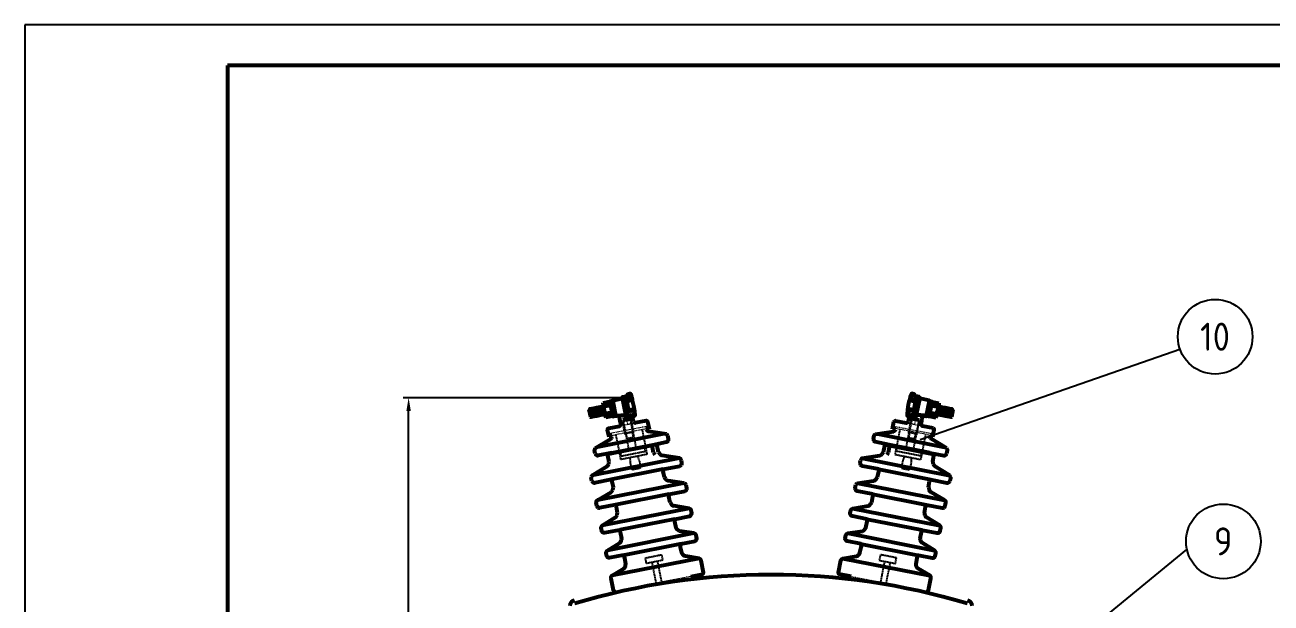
# Model space of a CAD drawing. Header units: millimetres. Extents: x 119255 to 140443, y -8485 to -5380.
# Drawn here: x 132410 to 133797, y -6449 to -5806 of the extents above; entities that cross this region are included whole.
import ezdxf
from ezdxf.enums import TextEntityAlignment as Align

# ---------------------------------------------------------------- set-up
doc = ezdxf.new("R2010")
doc.units = ezdxf.units.MM
doc.header["$LTSCALE"] = 3
doc.linetypes.add('CENTER', pattern=[2, 1.25, -0.25, 0.25, -0.25])
doc.linetypes.add('HIDDEN', pattern=[0.375, 0.25, -0.125])
for name, color, linetype in [('A', 3, 'Continuous'), ('D', 11, 'HIDDEN'), ('S', 254, 'Continuous')]:
    doc.layers.add(name, color=color, linetype=linetype)
for name, color, linetype, lineweight in [('图层1', 1, 'CENTER', 13), ('标注、文本', 3, 'Continuous', 25), ('粗实线', 4, 'Continuous', 53)]:
    doc.layers.add(name, color=color, linetype=linetype, lineweight=lineweight)
doc.styles.add('ST_WIN', font='isocp2.shx', dxfattribs={"bigfont": 'hzdxfst.shx'})
doc.styles.add('TH_GBDIM', font='romans.shx', dxfattribs={"width": 0.8, "bigfont": 'gbcbig.shx'})
doc.dimstyles.new('TH_GBDIM1', dxfattribs={"dimscale": 3, "dimtxt": 3.5, "dimasz": 2.5, "dimexe": 2, "dimexo": 0, "dimgap": 1.5, "dimtad": 1, "dimdec": 1, "dimzin": 0, "dimdsep": 46, "dimtxsty": 'TH_GBDIM', "dimcen": 2.5, "dimclrd": 3, "dimclre": 256, "dimclrt": 2, "dimadec": 0, "dimazin": 0, "dimtfac": 0.714286, "dimtdec": 1, "dimtmove": 0, "dimatfit": 3, "dimfxl": 0, "dimtzin": 0, "dimlwd": -1, "dimlwe": -1, "dimarcsym": 0})

# ---------------------------------------------------------------- blocks, each defined once
blk = doc.blocks.new('*D41')
at = {"layer": 'Defpoints', "color": 0}
for p in [(132837.2, -6220.7), (133074.3, -6220.7), (132995.1, -7315.6)]:
    blk.add_point(p, dxfattribs=at)
at = {"layer": '标注、文本'}
for p, q in [((133074.3, -6220.7), (132831.2, -6220.7)), ((132995.1, -7315.6), (132831.2, -7315.6))]:
    blk.add_line(p, q, dxfattribs=at)
at = {"layer": '标注、文本', "color": 3}
blk.add_line((132837.2, -7300.6), (132837.2, -6235.7), dxfattribs=at)
for points in [[(132834.7, -6235.7), (132839.7, -6235.7), (132837.2, -6220.7)], [(132834.7, -7300.6), (132839.7, -7300.6), (132837.2, -7315.6)]]:
    blk.add_solid(points, dxfattribs=at)
at = {"layer": '标注、文本', "color": 2, "insert": (132822.2, -6768.2), "char_height": 21, "attachment_point": 5, "rotation": 90, "style": 'TH_GBDIM'}
blk.add_mtext('1190', dxfattribs=at)

msp = doc.modelspace()

# ---------------------------------------------------------------- linework, layer by layer
at = {"layer": 'A'}
msp.add_line((133406.84, -6267.28), (133695.88, -6166.53), dxfattribs=at)
for centre in [(133735.14, -6152.84), (133744.27, -6380.7)]:
    msp.add_circle(centre, 41.58, dxfattribs=at)
at = {"layer": 'D'}
for p, q in [((133076.16, -6246.86), (133081.99, -6277.54)), ((133083.93, -6245.33), (133086.52, -6258.47)), ((133097.03, -6255.94), (133102.53, -6283.83)), ((133384.15, -6255.94), (133378.65, -6283.83)), ((133397.25, -6245.33), (133394.66, -6258.47)), ((133405.02, -6246.86), (133399.19, -6277.54)), ((133073.61, -6289.54), (133068.1, -6261.64)), ((133079.32, -6259.89), (133077.99, -6260.15)), ((133080.6, -6266.41), (133079.32, -6259.89)), ((133087.27, -6265.09), (133080.6, -6266.41)), ((133086.52, -6258.47), (133085.98, -6258.57)), ((133085.98, -6258.57), (133087.27, -6265.09)), ((133086.52, -6258.47), (133086.77, -6258.42)), ((133086.77, -6258.42), (133090.22, -6275.92)), ((133394.41, -6258.42), (133390.96, -6275.92)), ((133395.2, -6258.57), (133393.91, -6265.09)), ((133393.91, -6265.09), (133400.58, -6266.41)), ((133394.66, -6258.47), (133394.41, -6258.42)), ((133394.66, -6258.47), (133395.2, -6258.57)), ((133400.58, -6266.41), (133401.86, -6259.89)), ((133401.86, -6259.89), (133403.19, -6260.15)), ((133407.58, -6289.54), (133413.08, -6261.64)), ((133102.53, -6283.83), (133073.61, -6289.54)), ((133378.65, -6283.83), (133407.58, -6289.54)), ((133107.98, -6404.11), (133112.56, -6427.3)), ((133114.13, -6402.9), (133118.7, -6426.08)), ((133367.05, -6402.9), (133362.48, -6426.08)), ((133367.05, -6402.9), (133362.48, -6426.08)), ((133373.2, -6404.11), (133368.62, -6427.3)), ((133373.2, -6404.11), (133368.62, -6427.3))]:
    msp.add_line(p, q, dxfattribs=at)
for points in [[(133079.31, -6242.29), (133075.84, -6245.35), (133076.16, -6246.86), (133083.93, -6245.33), (133083.63, -6243.81), (133083.93, -6245.33), (133084.72, -6245.17), (133087.31, -6258.31), (133088.25, -6258.94), (133077.36, -6261.09), (133077.99, -6260.15), (133075.4, -6247.01), (133076.16, -6246.86)], [(133401.87, -6242.29), (133405.34, -6245.35), (133405.02, -6246.86), (133397.25, -6245.33), (133397.55, -6243.81), (133397.25, -6245.33), (133396.46, -6245.17), (133393.87, -6258.31), (133392.93, -6258.94), (133403.82, -6261.09), (133403.19, -6260.15), (133405.78, -6247.01), (133405.02, -6246.86)], [(133092.33, -6285.84), (133092.55, -6286.97), (133094.1, -6291.45), (133094.72, -6294.59), (133094.98, -6297.19), (133094.99, -6299.32), (133086.46, -6301.01), (133085.31, -6298.02), (133084.51, -6294.97), (133084.07, -6291.32), (133084.02, -6288.65), (133083.8, -6287.52)], [(133388.85, -6285.84), (133388.63, -6286.97), (133387.08, -6291.45), (133386.46, -6294.59), (133386.2, -6297.19), (133386.19, -6299.32), (133394.72, -6301.01), (133395.87, -6298.02), (133396.67, -6294.97), (133397.11, -6291.32), (133397.16, -6288.65), (133397.38, -6287.52)]]:
    msp.add_lwpolyline(points, dxfattribs=at)
for points in [[(133091.84, -6277.13), (133080.81, -6279.3), (133073.6, -6280.73, 0.2828752), (133073.04, -6281.24, 0.1118496), (133073.02, -6281.66), (133073.8, -6285.63), (133100.86, -6280.29), (133100.08, -6276.32, 0.4142136), (133099.14, -6275.69), (133091.76, -6277.12)], [(133389.35, -6277.13), (133400.38, -6279.3), (133407.58, -6280.73, -0.2828752), (133408.14, -6281.24, -0.1118496), (133408.16, -6281.66), (133407.38, -6285.63), (133380.32, -6280.29), (133381.1, -6276.32, -0.4142136), (133382.04, -6275.69), (133389.42, -6277.12)]]:
    msp.add_lwpolyline(points, format="xyb", dxfattribs=at)
for points in [[(133118.78, -6395.51), (133120.01, -6401.74), (133102.07, -6405.28), (133100.84, -6399.05)], [(133362.4, -6395.51), (133361.17, -6401.74), (133379.11, -6405.28), (133380.34, -6399.05)], [(133362.4, -6395.51), (133361.17, -6401.74), (133379.11, -6405.28), (133380.34, -6399.05)]]:
    msp.add_lwpolyline(points, close=True, dxfattribs=at)
for centre, start, end in [((133080.52, -6277.83), 281.16, 11.16), ((133091.69, -6275.63), 191.16, 281.16), ((133389.49, -6275.63), 258.84, 348.84), ((133400.67, -6277.83), 168.84, 258.84)]:
    msp.add_arc(centre, 1.5, start, end, dxfattribs=at)
at = {"layer": '图层1'}
for p, q in [((133079.31, -6242.29), (133080.94, -6250.55)), ((133401.87, -6242.29), (133400.24, -6250.55)), ((133102.39, -6252.68), (133061.87, -6260.53)), ((133063.1, -6262.63), (133102.03, -6254.95)), ((133089.96, -6248.77), (133071.92, -6252.33)), ((133080.94, -6250.55), (133089.96, -6248.77)), ((133102.03, -6254.95), (133101.61, -6252.83)), ((133103.05, -6256.02), (133102.39, -6252.68)), ((133378.13, -6256.02), (133378.79, -6252.68)), ((133378.79, -6252.68), (133419.31, -6260.53)), ((133379.15, -6254.95), (133379.57, -6252.83)), ((133418.08, -6262.63), (133379.15, -6254.95)), ((133400.24, -6250.55), (133391.22, -6248.77)), ((133391.22, -6248.77), (133409.26, -6252.33)), ((133061.87, -6260.53), (133062.56, -6264.01)), ((133062.66, -6260.37), (133063.1, -6262.63)), ((133418.52, -6260.37), (133418.08, -6262.63)), ((133419.31, -6260.53), (133418.62, -6264.01)), ((133347.46, -6355.84), (133408.49, -6367.91)), ((133340.15, -6383.39), (133403.72, -6395.93)), ((133151.29, -6419.65), (133066.69, -6436.36)), ((133329.89, -6419.65), (133414.49, -6436.36)), ((133329.89, -6419.65), (133414.49, -6436.36))]:
    msp.add_line(p, q, dxfattribs=at)
at = {"layer": '标注、文本'}
for p, q in [((132410.04, -5805.74), (132410.04, -8485.13)), ((136199.07, -5805.74), (132410.04, -5805.74)), ((133514.81, -6544.57), (133703.69, -6389.77))]:
    msp.add_line(p, q, dxfattribs=at)
at = {"layer": '粗实线'}
for p, q in [((132635.58, -5850.84), (132635.58, -8440.02)), ((136153.97, -5850.84), (132635.58, -5850.84))]:
    msp.add_line(p, q, dxfattribs=at)
at = {"layer": '粗实线', "ltscale": 2}
for p, q in [((133053.78, -6226.75), (133053.6, -6228.41)), ((133053.6, -6228.41), (133054.57, -6230.72)), ((133060.99, -6225.33), (133053.78, -6226.75)), ((133075.01, -6221.03), (133078.78, -6239.59)), ((133406.17, -6221.03), (133402.4, -6239.59)), ((133420.19, -6225.33), (133427.4, -6226.75)), ((133427.58, -6228.41), (133426.61, -6230.72)), ((133427.4, -6226.75), (133427.58, -6228.41)), ((133038.02, -6233.83), (133039.63, -6242.02)), ((133038.54, -6234.19), (133040.78, -6241.47)), ((133039.17, -6233.29), (133041.69, -6242.07)), ((133040.06, -6233.89), (133042.31, -6241.13)), ((133040.69, -6232.95), (133043.25, -6241.76)), ((133041.63, -6233.58), (133043.83, -6240.83)), ((133042.19, -6232.68), (133044.78, -6241.46)), ((133043.15, -6233.28), (133045.4, -6240.52)), ((133043.78, -6232.34), (133046.34, -6241.15)), ((133044.72, -6232.97), (133046.92, -6240.22)), ((133045.31, -6232.04), (133047.96, -6240.79)), ((133046.24, -6232.67), (133048.47, -6239.92)), ((133046.87, -6231.73), (133049.43, -6240.54)), ((133047.81, -6232.36), (133050.01, -6239.62)), ((133048.43, -6231.46), (133050.96, -6240.24)), ((133049.33, -6232.06), (133051.57, -6239.31)), ((133049.96, -6231.12), (133052.51, -6239.94)), ((133053.09, -6239.01), (133050.9, -6231.75)), ((133051.48, -6230.82), (133054.03, -6239.64)), ((133052.42, -6231.45), (133054.66, -6238.7)), ((133053.08, -6230.5), (133055.6, -6239.33)), ((133061.77, -6229.3), (133054.57, -6230.72)), ((133063.35, -6237.29), (133056.14, -6238.71)), ((133064.13, -6241.26), (133056.93, -6242.68)), ((133062.82, -6232.04), (133065.58, -6233.89)), ((133078.78, -6239.59), (133079.19, -6240.38)), ((133080.4, -6230.79), (133081.7, -6237.39)), ((133081.7, -6237.39), (133081.39, -6235.82)), ((133081.39, -6235.82), (133081.39, -6235.82)), ((133400.78, -6230.79), (133399.48, -6237.39)), ((133399.48, -6237.39), (133399.79, -6235.82)), ((133399.79, -6235.82), (133399.79, -6235.82)), ((133402.4, -6239.59), (133401.99, -6240.38)), ((133418.36, -6232.04), (133415.6, -6233.89)), ((133417.05, -6241.26), (133424.25, -6242.68)), ((133417.83, -6237.29), (133425.04, -6238.71)), ((133419.41, -6229.3), (133426.61, -6230.72)), ((133428.1, -6230.5), (133425.58, -6239.33)), ((133428.76, -6231.45), (133426.52, -6238.7)), ((133429.7, -6230.82), (133427.15, -6239.64)), ((133428.09, -6239.01), (133430.28, -6231.75)), ((133431.22, -6231.12), (133428.67, -6239.94)), ((133431.85, -6232.06), (133429.61, -6239.31)), ((133432.75, -6231.46), (133430.22, -6240.24)), ((133433.37, -6232.36), (133431.17, -6239.62)), ((133434.31, -6231.73), (133431.75, -6240.54)), ((133434.94, -6232.67), (133432.71, -6239.92)), ((133435.87, -6232.04), (133433.22, -6240.79)), ((133436.46, -6232.97), (133434.26, -6240.22)), ((133437.4, -6232.34), (133434.84, -6241.15)), ((133438.03, -6233.28), (133435.78, -6240.52)), ((133438.99, -6232.68), (133436.4, -6241.46)), ((133439.55, -6233.58), (133437.35, -6240.83)), ((133440.49, -6232.95), (133437.93, -6241.76)), ((133441.12, -6233.89), (133438.87, -6241.13)), ((133442.01, -6233.29), (133439.49, -6242.07)), ((133442.64, -6234.19), (133440.4, -6241.47)), ((133443.16, -6233.83), (133441.55, -6242.02)), ((133060.35, -6264.44), (133058.8, -6256.55)), ((133060.06, -6254.67), (133071.92, -6252.33)), ((133072.77, -6246.33), (133072.45, -6244.7)), ((133073.49, -6249.98), (133072.77, -6246.33)), ((133087.56, -6247.21), (133086.84, -6243.56)), ((133101.77, -6246.44), (133089.91, -6248.78)), ((133101.79, -6256.27), (133105.21, -6255.59)), ((133105.21, -6255.59), (133103.65, -6247.7)), ((133375.97, -6255.59), (133377.53, -6247.7)), ((133379.39, -6256.27), (133375.97, -6255.59)), ((133379.41, -6246.44), (133391.27, -6248.78)), ((133393.62, -6247.21), (133394.34, -6243.56)), ((133407.69, -6249.98), (133408.41, -6246.33)), ((133408.41, -6246.33), (133408.73, -6244.7)), ((133421.12, -6254.67), (133409.26, -6252.33)), ((133420.83, -6264.44), (133422.38, -6256.55)), ((133045.01, -6277.04), (133062.19, -6266.53)), ((133121.49, -6260.99), (133047.34, -6275.62)), ((133063.77, -6263.77), (133060.35, -6264.44)), ((133124.18, -6261.43), (133104.3, -6258.22)), ((133108.91, -6273.05), (133124.39, -6269.94)), ((133126.59, -6266.66), (133125.82, -6262.99)), ((133354.59, -6266.66), (133355.36, -6262.99)), ((133372.27, -6273.05), (133356.79, -6269.94)), ((133357, -6261.43), (133376.88, -6258.22)), ((133359.69, -6260.99), (133433.84, -6275.62)), ((133417.41, -6263.77), (133420.83, -6264.44)), ((133436.17, -6277.04), (133418.99, -6266.53)), ((133044.77, -6282.8), (133044.1, -6279.11)), ((133063.56, -6281.99), (133048.06, -6285)), ((133113.97, -6272.75), (133057.79, -6283.86)), ((133063.56, -6281.99), (133109.01, -6273.03)), ((133109.82, -6281.86), (133108.55, -6275.89)), ((133115.43, -6281.22), (133113.98, -6274.22)), ((133365.75, -6281.22), (133367.2, -6274.22)), ((133367.21, -6272.75), (133423.39, -6283.86)), ((133371.36, -6281.86), (133372.63, -6275.89)), ((133417.62, -6281.99), (133372.18, -6273.03)), ((133417.62, -6281.99), (133433.12, -6285)), ((133436.41, -6282.8), (133437.08, -6279.11)), ((133138.96, -6288.19), (133041.36, -6307.45)), ((133041.36, -6307.45), (133058.34, -6296.97)), ((133060.48, -6292.06), (133059.17, -6285.04)), ((133138.96, -6288.19), (133119.28, -6284.94)), ((133120.55, -6300.43), (133138.83, -6296.82)), ((133141.4, -6293.3), (133140.85, -6290.52)), ((133339.78, -6293.3), (133340.33, -6290.52)), ((133342.22, -6288.19), (133361.9, -6284.94)), ((133342.22, -6288.19), (133439.82, -6307.45)), ((133360.63, -6300.43), (133342.35, -6296.82)), ((133420.7, -6292.06), (133422.01, -6285.04)), ((133439.82, -6307.45), (133422.84, -6296.97)), ((133041.05, -6313.1), (133040.5, -6310.31)), ((133063.05, -6311.77), (133044.76, -6315.38)), ((133120.55, -6300.43), (133062.76, -6311.86)), ((133121.94, -6309.27), (133120.56, -6302.82)), ((133359.24, -6309.27), (133360.62, -6302.82)), ((133360.63, -6300.43), (133418.42, -6311.86)), ((133418.14, -6311.77), (133436.42, -6315.38)), ((133440.13, -6313.1), (133440.68, -6310.31)), ((133143.71, -6315.88), (133047.48, -6334.86)), ((133047.48, -6334.86), (133062.54, -6325.73)), ((133065.12, -6320.48), (133063.94, -6313.99)), ((133143.71, -6315.88), (133126.32, -6313.15)), ((133127.13, -6328.11), (133144.68, -6324.63)), ((133146.88, -6321.36), (133146.11, -6317.7)), ((133334.3, -6321.36), (133335.07, -6317.7)), ((133354.05, -6328.11), (133336.5, -6324.63)), ((133337.47, -6315.88), (133354.86, -6313.15)), ((133337.47, -6315.88), (133433.7, -6334.86)), ((133416.06, -6320.48), (133417.24, -6313.99)), ((133433.7, -6334.86), (133418.64, -6325.73)), ((133046.63, -6341.14), (133045.96, -6337.45)), ((133067.47, -6339.88), (133049.91, -6343.32)), ((133127.13, -6328.11), (133067.55, -6339.88)), ((133128.45, -6337.38), (133127.06, -6330.88)), ((133352.73, -6337.38), (133354.12, -6330.88)), ((133354.05, -6328.11), (133413.63, -6339.88)), ((133413.71, -6339.88), (133431.27, -6343.32)), ((133434.55, -6341.14), (133435.22, -6337.45)), ((133149.6, -6343.92), (133052.69, -6363.04)), ((133069.77, -6348.95), (133068.58, -6342.41)), ((133331.58, -6343.92), (133428.49, -6363.04)), ((133331.58, -6343.92), (133428.49, -6363.04)), ((133411.41, -6348.95), (133412.6, -6342.41)), ((133133.72, -6355.84), (133072.69, -6367.91)), ((133347.46, -6355.84), (133408.49, -6367.91)), ((133154.73, -6371.71), (133058.5, -6390.7)), ((133326.45, -6371.71), (133422.68, -6390.7)), ((133326.45, -6371.71), (133422.68, -6390.7)), ((133141.03, -6383.39), (133077.46, -6395.93)), ((133340.15, -6383.39), (133403.72, -6395.93)), ((133160.61, -6399.71), (133063.69, -6418.83)), ((133320.57, -6399.71), (133417.49, -6418.83)), ((133320.57, -6399.71), (133417.49, -6418.83))]:
    msp.add_line(p, q, dxfattribs=at)
for points in [[(133063.94, -6224.29), (133061.39, -6224.79), (133064.71, -6241.6), (133067.25, -6241.05)], [(133417.24, -6224.29), (133419.79, -6224.79), (133416.47, -6241.6), (133413.93, -6241.05)], [(133079.19, -6241.7), (133079.31, -6242.29), (133083.63, -6243.81), (133075.84, -6245.35)], [(133401.99, -6241.7), (133401.87, -6242.29), (133397.55, -6243.81), (133405.34, -6245.35)]]:
    msp.add_lwpolyline(points, dxfattribs=at)
for points in [[(133072.45, -6244.7), (133072, -6242.41, 0.2164543), (133071.12, -6241.18, 0.1467602), (133069.65, -6240.83), (133067.84, -6241.19, -0.216222), (133067.25, -6241.05, -0.1283851), (133066.91, -6240.61), (133063.79, -6224.82, -0.2363214), (133063.94, -6224.29, -0.137645), (133064.54, -6223.91), (133074.44, -6221.5, 0.1180817), (133074.77, -6221.34, 0.2392412), (133075.04, -6220.67, -0.185592), (133075.2, -6220.16, -0.1492891), (133075.64, -6219.84), (133081.09, -6218.77), (133080.8, -6217.34, -0.1625855), (133080.85, -6217.03, -0.2351814), (133081.29, -6216.69), (133083.59, -6216.23, -0.1930116), (133084.12, -6216.33, -0.2164792), (133084.27, -6216.56), (133085.42, -6219.85), (133086.12, -6222.36, -0.3059655), (133085.72, -6223.55, -0.2115166), (133084.83, -6223.77), (133081.13, -6224.66, 0.1243522), (133080.04, -6225.24), (133081.61, -6233.84, 0.2324838), (133082.6, -6234.98, 0.1376313), (133083.73, -6235.25), (133085.16, -6235.02, -0.226514), (133086.51, -6235.42, -0.1292936), (133087.54, -6239.09)], [(133064.54, -6223.91), (133064.6, -6224.19), (133064.58, -6224.67), (133067.7, -6240.5), (133067.88, -6240.88), (133068.74, -6241.01, -0.0054367), (133072.11, -6240.4, -0.0203145), (133075.92, -6240.1, -0.0727912), (133077.87, -6240.18, -0.1415075), (133078.71, -6240.78, -0.0785824), (133079.19, -6241.7, -0.3890739)], [(133080.4, -6230.79), (133079.2, -6224.72), (133079.1, -6224.2, -0.0789088), (133079.07, -6223.24, -0.0024549), (133079.18, -6222.32, -0.1042686), (133079.66, -6220.95, -0.0677477), (133081.15, -6219.11, -0.1370618), (133082.17, -6218.58, -0.2504389), (133083.06, -6218.83, -0.0643039), (133083.64, -6219.56, -0.2071454), (133083.96, -6221.99, -0.182921), (133083.28, -6222.92, -0.0004162), (133081.71, -6223.33, 0.2687796), (133080.04, -6225.24, 0.4991019)], [(133408.73, -6244.7), (133409.18, -6242.41, -0.2164543), (133410.06, -6241.18, -0.1467602), (133411.53, -6240.83), (133413.34, -6241.19, 0.216222), (133413.93, -6241.05, 0.1283851), (133414.27, -6240.61), (133417.39, -6224.82, 0.2363214), (133417.24, -6224.29, 0.137645), (133416.64, -6223.91), (133406.74, -6221.5, -0.1180817), (133406.41, -6221.34, -0.2392412), (133406.14, -6220.67, 0.185592), (133405.98, -6220.16, 0.1492891), (133405.54, -6219.84), (133400.1, -6218.77), (133400.38, -6217.34, 0.1625855), (133400.34, -6217.03, 0.2351814), (133399.89, -6216.69), (133397.59, -6216.23, 0.1930116), (133397.06, -6216.33, 0.2164792), (133396.91, -6216.56), (133395.76, -6219.85), (133395.06, -6222.36, 0.3059655), (133395.46, -6223.55, 0.2115166), (133396.35, -6223.77), (133400.05, -6224.66, -0.1243522), (133401.14, -6225.24), (133399.57, -6233.84, -0.2324838), (133398.58, -6234.98, -0.1376313), (133397.45, -6235.25), (133396.02, -6235.02, 0.226514), (133394.67, -6235.42, 0.1292936), (133393.64, -6239.09)], [(133400.78, -6230.79), (133401.98, -6224.72), (133402.08, -6224.2, 0.0789088), (133402.11, -6223.24, 0.0024549), (133402, -6222.32, 0.1042686), (133401.52, -6220.95, 0.0677477), (133400.03, -6219.11, 0.1370618), (133399.01, -6218.58, 0.2504389), (133398.12, -6218.83, 0.0643039), (133397.54, -6219.56, 0.2071454), (133397.22, -6221.99, 0.182921), (133397.9, -6222.92, 0.0004162), (133399.47, -6223.33, -0.2687796), (133401.14, -6225.24, -0.4991019)], [(133416.64, -6223.91), (133416.58, -6224.19), (133416.6, -6224.67), (133413.48, -6240.5), (133413.3, -6240.88), (133412.44, -6241.01, 0.0054367), (133409.07, -6240.4, 0.0203145), (133405.26, -6240.1, 0.0727912), (133403.31, -6240.18, 0.1415075), (133402.48, -6240.78, 0.0785824), (133401.99, -6241.7, 0.3890739)], [(133081.05, -6234.09), (133081.7, -6237.39, 0.1884653), (133083.37, -6239.99, 0.1254853), (133085.44, -6240.83, 0.1480521), (133086.97, -6240.57, 0.2611045), (133087.54, -6239.09, 0.8298267)], [(133081.98, -6234.38), (133086.93, -6233.4, -0.2020733), (133087.94, -6233.61, -0.1894523), (133088.51, -6234.46, -0.0369855), (133088.94, -6240.75, 0.1404341)], [(133086.84, -6243.56), (133086.49, -6241.51), (133088.64, -6241.06, 0.0767418), (133088.78, -6241.01, 0.2210318), (133088.94, -6240.75, 59.2333656)], [(133399.2, -6234.38), (133394.25, -6233.4, 0.2020733), (133393.24, -6233.61, 0.1894523), (133392.67, -6234.46, 0.0369855), (133392.24, -6240.75, -0.1404341)], [(133394.34, -6243.56), (133394.69, -6241.51), (133392.54, -6241.06, -0.0767418), (133392.4, -6241.01, -0.2210318), (133392.24, -6240.75, -59.2333656)], [(133400.13, -6234.09), (133399.48, -6237.39, -0.1884653), (133397.81, -6239.99, -0.1254853), (133395.74, -6240.83, -0.1480521), (133394.21, -6240.57, -0.2611045), (133393.64, -6239.09, -0.8298267)], [(133072.27, -6382.28, 0.2008106), (133073.87, -6380.06, 0.0160188), (133074.41, -6377.37), (133073.07, -6370.33, 0.1267309), (133072.52, -6369.16, -0.0958523), (133071.9, -6368.04), (133055.78, -6371.22, -0.1985628), (133053.37, -6370.74, -0.1784966), (133052.14, -6369.03), (133051.48, -6365.73, -0.1972819), (133051.78, -6364.24, -0.0325438), (133052.69, -6363.04), (133067.63, -6353.86)], [(133138.79, -6369.15, -0.2008106), (133136.47, -6367.71, -0.0160188), (133134.95, -6365.43), (133133.51, -6358.4, -0.1267309), (133133.58, -6357.12, 0.0958523), (133133.72, -6355.84), (133149.85, -6352.66, 0.1985628), (133151.89, -6351.3, 0.1784966), (133152.39, -6349.26), (133151.73, -6345.95, 0.1972819), (133150.9, -6344.69, 0.0325438), (133149.6, -6343.92), (133132.29, -6341.1)], [(133342.39, -6369.15, 0.2008106), (133344.71, -6367.71, 0.0160188), (133346.23, -6365.43), (133347.67, -6358.4, 0.1267309), (133347.6, -6357.12, -0.0958523), (133347.46, -6355.84), (133331.33, -6352.66, -0.1985628), (133329.29, -6351.3, -0.1784966), (133328.79, -6349.26), (133329.45, -6345.95, -0.1972819), (133330.28, -6344.69, -0.0325438), (133331.58, -6343.92), (133348.89, -6341.1)], [(133342.39, -6369.15, 0.2008106), (133344.71, -6367.71, 0.0160188), (133346.23, -6365.43), (133347.67, -6358.4, 0.1267309), (133347.6, -6357.12, -0.0958523), (133347.46, -6355.84), (133331.33, -6352.66, -0.1985628), (133329.29, -6351.3, -0.1784966), (133328.79, -6349.26), (133329.45, -6345.95, -0.1972819), (133330.28, -6344.69, -0.0325438), (133331.58, -6343.92), (133348.89, -6341.1)], [(133408.91, -6382.28, -0.2008106), (133407.31, -6380.06, -0.0160188), (133406.77, -6377.37), (133408.11, -6370.33, -0.1267309), (133408.66, -6369.16, 0.0958523), (133409.28, -6368.04), (133425.4, -6371.22, 0.1985628), (133427.81, -6370.74, 0.1784966), (133429.04, -6369.03), (133429.7, -6365.73, 0.1972819), (133429.4, -6364.24, 0.0325438), (133428.49, -6363.04), (133413.55, -6353.86)], [(133408.91, -6382.28, -0.2008106), (133407.31, -6380.06, -0.0160188), (133406.77, -6377.37), (133408.11, -6370.33, -0.1267309), (133408.66, -6369.16, 0.0958523), (133409.28, -6368.04), (133425.4, -6371.22, 0.1985628), (133427.81, -6370.74, 0.1784966), (133429.04, -6369.03), (133429.7, -6365.73, 0.1972819), (133429.4, -6364.24, 0.0325438), (133428.49, -6363.04), (133413.55, -6353.86)], [(133151.29, -6419.65), (133164.49, -6417.06, 0.2647505), (133165.3, -6416.37, 0.0852176), (133165.47, -6415.34), (133162.87, -6402.14, 0.130917), (133162.19, -6400.75, 0.1379774), (133160.61, -6399.71), (133145.29, -6397.21, -0.1969111), (133142.96, -6395.77, -0.0243747), (133141.45, -6393.48), (133140.07, -6386.98, -0.0868957), (133140, -6385.24, -0.0310161), (133140.35, -6383.51), (133155.69, -6380.46, 0.2217455), (133157.37, -6379.23, 0.0936117), (133157.92, -6377.55), (133157.24, -6373.87, 0.2246274), (133156.12, -6372.3, 0.0517599), (133154.73, -6371.71), (133138.79, -6369.15)], [(133329.89, -6419.65), (133316.69, -6417.06, -0.2647505), (133315.88, -6416.37, -0.0852176), (133315.71, -6415.34), (133318.31, -6402.14, -0.130917), (133318.99, -6400.75, -0.1379774), (133320.57, -6399.71), (133335.89, -6397.21, 0.1969111), (133338.22, -6395.77, 0.0243747), (133339.73, -6393.48), (133341.11, -6386.98, 0.0868957), (133341.18, -6385.24, 0.0310161), (133340.83, -6383.51), (133325.49, -6380.46, -0.2217455), (133323.81, -6379.23, -0.0936117), (133323.26, -6377.55), (133323.94, -6373.87, -0.2246274), (133325.06, -6372.3, -0.0517599), (133326.45, -6371.71), (133342.39, -6369.15)], [(133329.89, -6419.65), (133316.69, -6417.06, -0.2647505), (133315.88, -6416.37, -0.0852176), (133315.71, -6415.34), (133318.31, -6402.14, -0.130917), (133318.99, -6400.75, -0.1379774), (133320.57, -6399.71), (133335.89, -6397.21, 0.1969111), (133338.22, -6395.77, 0.0243747), (133339.73, -6393.48), (133341.11, -6386.98, 0.0868957), (133341.18, -6385.24, 0.0310161), (133340.83, -6383.51), (133325.49, -6380.46, -0.2217455), (133323.81, -6379.23, -0.0936117), (133323.26, -6377.55), (133323.94, -6373.87, -0.2246274), (133325.06, -6372.3, -0.0517599), (133326.45, -6371.71), (133342.39, -6369.15)], [(133066.69, -6436.36), (133066.69, -6436.36, -0.2647505), (133065.68, -6436.02, -0.0852176), (133065.13, -6435.14), (133062.52, -6421.94, -0.130917), (133062.62, -6420.39, -0.1379774), (133063.69, -6418.83), (133076.91, -6410.7, 0.1969111), (133078.52, -6408.48, 0.0243747), (133079.05, -6405.79), (133077.86, -6399.25, 0.0868957), (133077.26, -6397.62, 0.0310161), (133076.28, -6396.15), (133060.93, -6399.16, -0.2217455), (133058.91, -6398.65, -0.0936117), (133057.76, -6397.31), (133056.99, -6393.64, -0.2246274), (133057.44, -6391.77, -0.0517599), (133058.5, -6390.7), (133072.27, -6382.28)], [(133414.49, -6436.36), (133414.49, -6436.36, 0.2647505), (133415.5, -6436.02, 0.0852176), (133416.05, -6435.14), (133418.66, -6421.94, 0.130917), (133418.56, -6420.39, 0.1379774), (133417.49, -6418.83), (133404.27, -6410.7, -0.1969111), (133402.66, -6408.48, -0.0243747), (133402.13, -6405.79), (133403.32, -6399.25, -0.0868957), (133403.93, -6397.62, -0.0310161), (133404.9, -6396.15), (133420.25, -6399.16, 0.2217455), (133422.27, -6398.65, 0.0936117), (133423.42, -6397.31), (133424.19, -6393.64, 0.2246274), (133423.74, -6391.77, 0.0517599), (133422.68, -6390.7), (133408.91, -6382.28)], [(133414.49, -6436.36), (133414.49, -6436.36, 0.2647505), (133415.5, -6436.02, 0.0852176), (133416.05, -6435.14), (133418.66, -6421.94, 0.130917), (133418.56, -6420.39, 0.1379774), (133417.49, -6418.83), (133404.27, -6410.7, -0.1969111), (133402.66, -6408.48, -0.0243747), (133402.13, -6405.79), (133403.32, -6399.25, -0.0868957), (133403.93, -6397.62, -0.0310161), (133404.9, -6396.15), (133420.25, -6399.16, 0.2217455), (133422.27, -6398.65, 0.0936117), (133423.42, -6397.31), (133424.19, -6393.64, 0.2246274), (133423.74, -6391.77, 0.0517599), (133422.68, -6390.7), (133408.91, -6382.28)], [(133022.29, -6449.48, -0.1466437), (133458.89, -6449.48, -0.3847038)], [(133021.81, -6446.52, 0.3766562), (133016.59, -6452.47)], [(133464.59, -6452.47, 0.3766562), (133459.37, -6446.52)]]:
    msp.add_lwpolyline(points, format="xyb", dxfattribs=at)
for centre, radius, start, end in [((133057.95, -6227.99), 4.35, 163.43129, 218.88871), ((133057.61, -6228.06), 4.34, 343.39929, 38.92071), ((133080.49, -6223.28), 1.52, 294.65341, 2.43311), ((133034.05, -6238.92), 54.64, 4.67536, 17.64464), ((133447.13, -6238.92), 54.64, 162.35536, 175.32464), ((133400.69, -6223.28), 1.52, 177.56689, 245.34659), ((133423.57, -6228.06), 4.34, 141.07929, 196.60071), ((133423.23, -6227.99), 4.35, 321.11129, 16.56871), ((133071.4, -6231.55), 16.85, 177.17429, 205.14571), ((133060.31, -6239.95), 4.35, 163.43129, 218.88871), ((133046.54, -6236.45), 16.83, 357.15819, 25.16181), ((133059.97, -6240.02), 4.34, 343.3994, 38.92053), ((133083.1, -6235.48), 1.26, 14.65534, 93.80155), ((133398.08, -6235.48), 1.26, 86.19845, 165.34466), ((133421.21, -6240.02), 4.34, 141.07947, 196.6006), ((133434.64, -6236.45), 16.83, 154.83819, 182.84181), ((133420.87, -6239.95), 4.35, 321.11129, 16.56871), ((133409.79, -6231.55), 16.85, 334.85429, 2.82571), ((133060.28, -6256.26), 1.51, 143.24069, 191.16), ((133060.56, -6256.47), 1.86, 105.78924, 143.24069), ((133071.57, -6250.54), 1.82, 281.16, 330.05544), ((133070.87, -6250.14), 2.63, 330.05544, 3.41055), ((133090.05, -6246.36), 2.63, 198.90945, 232.26456), ((133089.56, -6246.99), 1.82, 232.26456, 281.16), ((133101.99, -6248.3), 1.86, 59.07931, 96.53076), ((133104.59, -6255.19), 3, 201.09295, 238.819), ((133102.17, -6248), 1.51, 11.16, 59.07931), ((133379.01, -6248), 1.51, 120.92069, 168.84), ((133376.59, -6255.19), 3, 301.181, 338.90705), ((133379.19, -6248.3), 1.86, 83.46924, 120.92069), ((133391.62, -6246.99), 1.82, 258.84, 307.73544), ((133391.13, -6246.36), 2.63, 307.73544, 341.09055), ((133410.31, -6250.14), 2.63, 176.58945, 209.94456), ((133409.61, -6250.54), 1.82, 209.94456, 258.84), ((133420.62, -6256.47), 1.86, 36.75931, 74.21076), ((133420.9, -6256.26), 1.51, 348.84, 36.75931), ((133060.35, -6263.52), 3.52, 301.48207, 323.501), ((133060.77, -6263.83), 3, 323.501, 1.22705), ((133104.86, -6254.74), 3.52, 238.819, 260.83793), ((133127.08, -6258.59), 4.06, 224.35382, 242.44853), ((133123.89, -6267.45), 2.54, 281.34168, 330.43717), ((133124.66, -6263.23), 1.18, 11.92549, 62.44853), ((133122.77, -6266.82), 3.83, 330.43717, 2.42947), ((133358.41, -6266.82), 3.83, 177.57053, 209.56283), ((133357.29, -6267.45), 2.54, 209.56283, 258.65832), ((133356.52, -6263.23), 1.18, 117.55147, 168.07451), ((133354.1, -6258.59), 4.06, 297.55147, 315.64618), ((133376.32, -6254.74), 3.52, 279.16207, 301.181), ((133420.41, -6263.83), 3, 178.77295, 216.499), ((133420.83, -6263.52), 3.52, 216.499, 238.51793), ((133045.26, -6278.9), 1.18, 139.87147, 190.39451), ((133041.25, -6275.52), 4.06, 319.87147, 337.96618), ((133048.37, -6281.49), 3.83, 199.89053, 231.88283), ((133047.58, -6282.51), 2.54, 231.88283, 280.97832), ((133055.82, -6285.57), 3.38, 17.5345, 34.21564), ((133055.13, -6285.79), 4.11, 10.55833, 17.5345), ((133064.1, -6281.73), 0.599, 205.84071, 227.38818), ((133060.88, -6285.23), 4.16, 10.27593, 47.38818), ((133112.62, -6275.03), 4.16, 154.93182, 192.04407), ((133108.31, -6273.01), 0.599, 334.93182, 356.47929), ((133122.23, -6275.98), 13.73, 205.36936, 217.4953), ((133117.28, -6273.45), 3.38, 168.10436, 184.7855), ((133118, -6273.39), 4.11, 184.7855, 191.76167), ((133133.83, -6270.88), 21.1, 209.33822, 216.79252), ((133119.87, -6281.32), 3.67, 216.79252, 260.6372), ((133361.31, -6281.32), 3.67, 279.3628, 323.20748), ((133347.35, -6270.88), 21.1, 323.20748, 330.66178), ((133363.18, -6273.39), 4.11, 348.23833, 355.2145), ((133363.9, -6273.45), 3.38, 355.2145, 11.89564), ((133358.95, -6275.98), 13.73, 322.5047, 334.63064), ((133372.87, -6273.01), 0.599, 183.52071, 205.06818), ((133368.56, -6275.03), 4.16, 347.95593, 25.06818), ((133420.3, -6285.23), 4.16, 132.61182, 169.72407), ((133417.08, -6281.73), 0.599, 312.61182, 334.15929), ((133426.05, -6285.79), 4.11, 162.4655, 169.44167), ((133425.36, -6285.57), 3.38, 145.78436, 162.4655), ((133433.6, -6282.51), 2.54, 259.02168, 308.11717), ((133432.81, -6281.49), 3.83, 308.11717, 340.10947), ((133439.93, -6275.52), 4.06, 202.03382, 220.12853), ((133435.92, -6278.9), 1.18, 349.60549, 40.12853), ((133056.41, -6293.84), 3.67, 301.6828, 345.52748), ((133039.54, -6289.48), 21.1, 345.52748, 352.98178), ((133138.21, -6293.68), 3.21, 281.16, 325.41084), ((133137.21, -6291.69), 3.92, 40.98291, 63.38636), ((133137.89, -6291.1), 3.02, 11.16, 40.98291), ((133138.21, -6293.68), 3.21, 325.41084, 6.68919), ((133342.97, -6293.68), 3.21, 173.31081, 214.58916), ((133343.29, -6291.1), 3.02, 139.01709, 168.84), ((133342.97, -6293.68), 3.21, 214.58916, 258.84), ((133343.97, -6291.69), 3.92, 116.61364, 139.01709), ((133441.64, -6289.48), 21.1, 187.01822, 194.47252), ((133424.77, -6293.84), 3.67, 194.47252, 238.3172), ((133043.46, -6309.73), 3.02, 161.33709, 191.16), ((133044.32, -6310.02), 3.92, 138.93364, 161.33709), ((133058.74, -6314.76), 5.24, 21.51755, 34.6884), ((133125.67, -6301.55), 5.24, 167.6316, 180.80245), ((133126.58, -6301.54), 6.15, 180.80245, 192.0282), ((133130.22, -6305.52), 9.1, 204.36994, 221.71685), ((133127.07, -6308.33), 4.88, 221.71685, 261.07914), ((133354.11, -6308.33), 4.88, 278.92086, 318.28315), ((133350.96, -6305.52), 9.1, 318.28315, 335.63006), ((133354.6, -6301.54), 6.15, 347.9718, 359.19755), ((133355.51, -6301.55), 5.24, 359.19755, 12.3684), ((133422.44, -6314.76), 5.24, 145.3116, 158.48245), ((133436.86, -6310.02), 3.92, 18.66291, 41.06636), ((133437.72, -6309.73), 3.02, 348.84, 18.66291), ((133044.14, -6312.24), 3.21, 195.63081, 236.90916), ((133044.14, -6312.24), 3.21, 236.90916, 281.16), ((133060.01, -6321.56), 4.88, 301.24086, 340.60315), ((133057.89, -6315.09), 6.15, 10.2918, 21.51755), ((133056.03, -6320.16), 9.1, 340.60315, 357.95006), ((133146.15, -6311.27), 5.21, 242.13656, 254.88595), ((133144.17, -6322.1), 2.58, 281.24066, 329.31778), ((133144.31, -6318.08), 1.84, 11.92084, 74.88595), ((133143.31, -6321.58), 3.59, 329.31778, 3.52725), ((133337.88, -6321.58), 3.59, 176.47275, 210.68222), ((133337.01, -6322.1), 2.58, 210.68222, 258.75934), ((133336.87, -6318.08), 1.84, 105.11405, 168.07916), ((133335.03, -6311.27), 5.21, 285.11405, 297.86344), ((133425.15, -6320.16), 9.1, 182.04994, 199.39685), ((133421.17, -6321.56), 4.88, 199.39685, 238.75914), ((133423.29, -6315.09), 6.15, 158.48245, 169.7082), ((133437.04, -6312.24), 3.21, 258.84, 303.09084), ((133437.04, -6312.24), 3.21, 303.09084, 344.36919), ((133047.76, -6337.12), 1.84, 127.43405, 190.39916), ((133043.48, -6331.52), 5.21, 307.43405, 320.18344), ((133060.59, -6344.61), 8.34, 24.70617, 34.48373), ((133135.29, -6329.87), 8.34, 167.83627, 177.61383), ((133132.36, -6329.75), 5.41, 177.61383, 192.02578), ((133228.82, -6271.18), 120.23, 213.40703, 214.70948), ((133132.85, -6337.65), 3.49, 214.70948, 260.73725), ((133348.33, -6337.65), 3.49, 279.26275, 325.29052), ((133252.37, -6271.18), 120.23, 325.29052, 326.59297), ((133345.89, -6329.87), 8.34, 2.38617, 12.16373), ((133348.82, -6329.75), 5.41, 347.97422, 2.38617), ((133420.59, -6344.61), 8.34, 145.51627, 155.29383), ((133437.7, -6331.52), 5.21, 219.81656, 232.56595), ((133433.42, -6337.12), 1.84, 349.60084, 52.56595), ((133050.03, -6339.99), 3.59, 198.79275, 233.00222), ((133049.42, -6340.79), 2.58, 233.00222, 281.07934), ((133065.8, -6350.88), 3.49, 301.58275, 347.61052), ((133063.26, -6343.38), 5.41, 10.29422, 24.70617), ((132951.78, -6325.83), 120.23, 347.61052, 348.91297), ((133529.4, -6325.83), 120.23, 191.08703, 192.38948), ((133415.38, -6350.88), 3.49, 192.38948, 238.41725), ((133417.92, -6343.38), 5.41, 155.29383, 169.70578), ((133431.76, -6340.79), 2.58, 258.92066, 306.99778), ((133431.15, -6339.99), 3.59, 306.99778, 341.20725)]:
    msp.add_arc(centre, radius, start, end, dxfattribs=at)
for points in [[(133054.57, -6230.72), (133053.92, -6230.91), (133053.05, -6230.51), (133052.42, -6231.45), (133051.48, -6230.82), (133050.9, -6231.75), (133049.96, -6231.12), (133049.33, -6232.06), (133048.37, -6231.46), (133047.81, -6232.36), (133046.87, -6231.73), (133046.24, -6232.67), (133045.3, -6232.04), (133044.72, -6232.97), (133043.78, -6232.34), (133043.15, -6233.28), (133042.19, -6232.68), (133041.63, -6233.58), (133040.69, -6232.95), (133040.06, -6233.89), (133039.11, -6233.29), (133038.54, -6234.19), (133038.02, -6233.83)], [(133056.12, -6238.8), (133055.6, -6239.33), (133054.66, -6238.7), (133054.03, -6239.64), (133053.09, -6239.01), (133052.51, -6239.94), (133051.57, -6239.31), (133050.94, -6240.24), (133050.01, -6239.62), (133049.43, -6240.54), (133048.49, -6239.92), (133047.86, -6240.85), (133046.92, -6240.22), (133046.34, -6241.15), (133045.4, -6240.52), (133044.77, -6241.46), (133043.81, -6240.86), (133043.25, -6241.76), (133042.31, -6241.13), (133041.68, -6242.07), (133040.72, -6241.47), (133040.13, -6242.35), (133039.63, -6242.02)], [(133079.19, -6240.38), (133080.72, -6240.94), (133083.11, -6241.18), (133084.73, -6241.12), (133086.31, -6240.86)], [(133401.99, -6240.38), (133400.46, -6240.94), (133398.07, -6241.18), (133396.45, -6241.12), (133394.87, -6240.86)], [(133425.06, -6238.8), (133425.58, -6239.33), (133426.52, -6238.7), (133427.15, -6239.64), (133428.09, -6239.01), (133428.67, -6239.94), (133429.61, -6239.31), (133430.24, -6240.24), (133431.17, -6239.62), (133431.76, -6240.54), (133432.69, -6239.92), (133433.32, -6240.85), (133434.26, -6240.22), (133434.84, -6241.15), (133435.78, -6240.52), (133436.41, -6241.46), (133437.37, -6240.86), (133437.93, -6241.76), (133438.87, -6241.13), (133439.5, -6242.07), (133440.46, -6241.47), (133441.05, -6242.35), (133441.55, -6242.02)], [(133426.61, -6230.72), (133427.26, -6230.91), (133428.13, -6230.51), (133428.76, -6231.45), (133429.7, -6230.82), (133430.28, -6231.75), (133431.22, -6231.12), (133431.85, -6232.06), (133432.81, -6231.46), (133433.37, -6232.36), (133434.31, -6231.73), (133434.94, -6232.67), (133435.88, -6232.04), (133436.46, -6232.97), (133437.4, -6232.34), (133438.03, -6233.28), (133438.99, -6232.68), (133439.55, -6233.58), (133440.49, -6232.95), (133441.12, -6233.89), (133442.07, -6233.29), (133442.64, -6234.19), (133443.16, -6233.83)]]:
    msp.add_spline(points, degree=3, dxfattribs=at)

# ---------------------------------------------------------------- texts
at = {"layer": 'S', "color": 7, "style": 'ST_WIN'}
for s, height, p in [('10', 31.185, (133734.98, -6152.84)), ('9', 31.18, (133744.1, -6380.7))]:
    msp.add_text(s, height=height, dxfattribs=at).set_placement(p, align=Align.MIDDLE)

# ---------------------------------------------------------------- dimensions: what is measured, and where the dimension line sits
at = {"layer": '标注、文本'}
dim = msp.add_linear_dim(base=(132837.18, -6220.73), p1=(132995.09, -7315.58), p2=(133074.25, -6220.73), angle=90, text='1190', dimstyle='TH_GBDIM1', override={"dimtxt": 7, "dimasz": 5}, dxfattribs=at)
dim.commit()
dim.dimension.update_dxf_attribs({"geometry": '*D41', "text_midpoint": (132822.18, -6768.15)})

doc.saveas('drawing.dxf')
